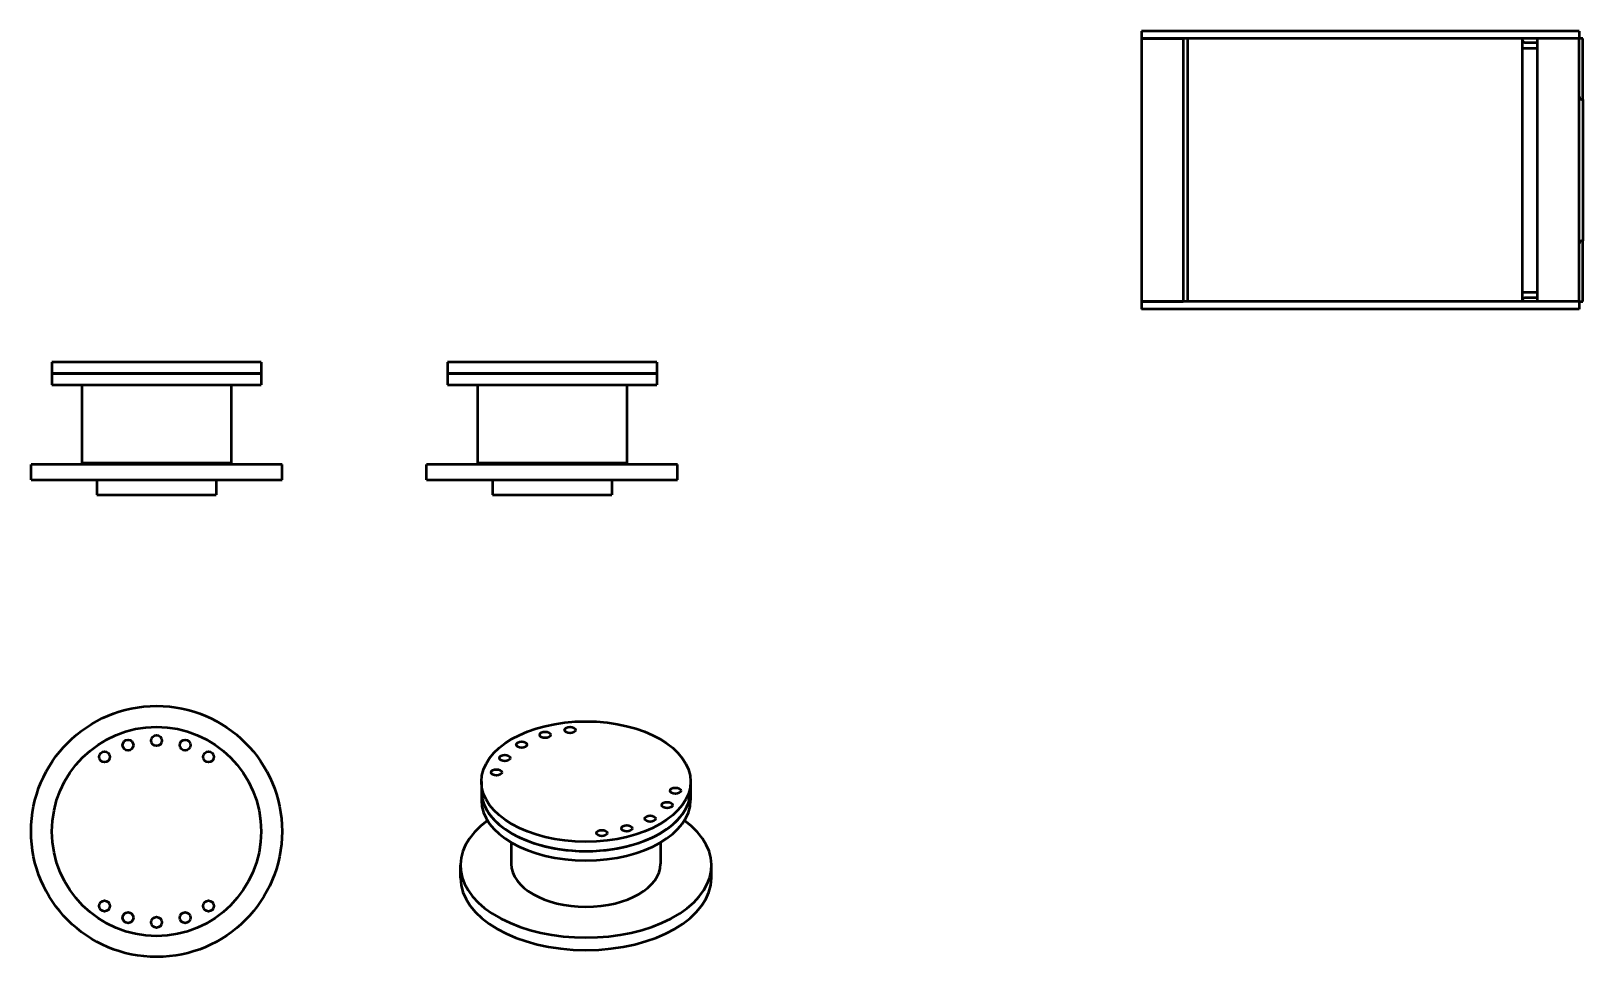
# Model space of a CAD drawing. Header units: millimetres. Extents: x 1375 to 13155, y 226 to 13887.
# Drawn here: x 4749 to 7346, y 1270 to 2819 of the extents above; entities that cross this region are included whole.
import ezdxf

# ---------------------------------------------------------------- set-up
doc = ezdxf.new("R2010")
doc.units = ezdxf.units.MM
doc.layers.add('Visible (ISO)', color=7, linetype='Continuous', lineweight=50)

msp = doc.modelspace()

# ---------------------------------------------------------------- linework, layer by layer
at = {"layer": 'Visible (ISO)'}
for p, q in [((6607.2, 2818.6), (6607.2, 2805.9)), ((7339.2, 2818.6), (6607.2, 2818.6)), ((7339.2, 2805.9), (6607.2, 2805.9)), ((6607.2, 2805.9), (6607.2, 2365.9)), ((6607.2, 2805.9), (6676.8, 2805.9)), ((6676.8, 2805.9), (6676.8, 2365.9)), ((6684.6, 2365.9), (6684.6, 2805.9)), ((7244, 2805.9), (7244, 2804.1)), ((7339.2, 2805.9), (7269.7, 2805.9)), ((7269.7, 2365.9), (7269.7, 2805.9)), ((7339.2, 2818.6), (7339.2, 2805.9)), ((7339.2, 2365.9), (7339.2, 2805.9)), ((7345.6, 2805.9), (7339.2, 2805.9)), ((7345.6, 2704.3), (7345.6, 2805.9)), ((7244, 2804.1), (7244, 2789.9)), ((7244, 2789.9), (7269.7, 2789.9)), ((7244, 2789.9), (7244, 2381.9)), ((7248.6, 2799.5), (7269.7, 2799.5)), ((7343.8, 2704.3), (7339.2, 2704.3)), ((7343.8, 2704.3), (7345.6, 2704.3)), ((7345.6, 2704.3), (7345.6, 2467.5)), ((7339.2, 2467.5), (7345.6, 2467.5)), ((7345.6, 2467.5), (7343.8, 2467.5)), ((7345.6, 2365.9), (7345.6, 2467.5)), ((6607.2, 2365.9), (6607.2, 2353.2)), ((7339.2, 2365.9), (6607.2, 2365.9)), ((6607.2, 2365.9), (6676.8, 2365.9)), ((7244, 2381.9), (7244, 2367.7)), ((7244, 2381.9), (7269.7, 2381.9)), ((7244, 2367.7), (7244, 2365.9)), ((7269.7, 2372.2), (7248.6, 2372.2)), ((7339.2, 2365.9), (7269.7, 2365.9)), ((7339.2, 2365.9), (7339.2, 2353.2)), ((7339.2, 2365.9), (7345.6, 2365.9)), ((7339.2, 2353.2), (6607.2, 2353.2)), ((5134.1, 2264.6), (4784.1, 2264.6)), ((4784.1, 2264.6), (4784.1, 2245.6)), ((5134.1, 2264.6), (5134.1, 2245.6)), ((5795.9, 2264.6), (5445.9, 2264.6)), ((5445.9, 2264.6), (5445.9, 2245.6)), ((5795.9, 2264.6), (5795.9, 2245.6)), ((4784.1, 2245.6), (5134.1, 2245.6)), ((5134.1, 2245.6), (4784.1, 2245.6)), ((4784.1, 2245.6), (4784.1, 2226.5)), ((5134.1, 2245.6), (5134.1, 2226.5)), ((5445.9, 2245.6), (5795.9, 2245.6)), ((5795.9, 2245.6), (5445.9, 2245.6)), ((5445.9, 2245.6), (5445.9, 2226.5)), ((5795.9, 2245.6), (5795.9, 2226.5)), ((4784.1, 2226.5), (5134.1, 2226.5)), ((4834.1, 2226.5), (4834.1, 2096.5)), ((5084.1, 2226.5), (5084.1, 2096.5)), ((5445.9, 2226.5), (5795.9, 2226.5)), ((5495.9, 2226.5), (5495.9, 2096.5)), ((5745.9, 2226.5), (5745.9, 2096.5)), ((5169.1, 2093.3), (4749.1, 2093.3)), ((4749.1, 2067.9), (4749.1, 2093.3)), ((4834.1, 2096.5), (5084.1, 2096.5)), ((4869.1, 2096.5), (4869.1, 2093.3)), ((5049.1, 2096.5), (5049.1, 2093.3)), ((5169.1, 2067.9), (5169.1, 2093.3)), ((5830.9, 2093.3), (5410.9, 2093.3)), ((5410.9, 2067.9), (5410.9, 2093.3)), ((5495.9, 2096.5), (5745.9, 2096.5)), ((5530.9, 2096.5), (5530.9, 2093.3)), ((5710.9, 2096.5), (5710.9, 2093.3)), ((5830.9, 2067.9), (5830.9, 2093.3)), ((4749.1, 2067.9), (5169.1, 2067.9)), ((4859.1, 2067.9), (4859.1, 2042.9)), ((5059.1, 2067.9), (5059.1, 2042.9)), ((5410.9, 2067.9), (5830.9, 2067.9)), ((5520.9, 2067.9), (5520.9, 2042.9)), ((5720.9, 2067.9), (5720.9, 2042.9)), ((4859.1, 2042.9), (5059.1, 2042.9)), ((5520.9, 2042.9), (5720.9, 2042.9)), ((5502.5, 1563), (5502.5, 1547.4)), ((5852.5, 1563), (5852.5, 1547.4)), ((5502.5, 1547.4), (5502.5, 1531.8)), ((5852.5, 1547.4), (5852.5, 1531.8)), ((5552.5, 1461.3), (5552.5, 1425.5)), ((5802.5, 1461.3), (5802.5, 1425.5)), ((5467.5, 1402.1), (5467.5, 1422.9)), ((5887.5, 1402.1), (5887.5, 1422.9))]:
    msp.add_line(p, q, dxfattribs=at)
for centre, radius in [((4959.1, 1479.6), 210), ((4959.1, 1479.6), 175), ((4959.1, 1631.6), 9), ((4872.1, 1604.3), 9), ((4911.4, 1624), 9), ((5006.9, 1624), 9), ((5046.1, 1604.3), 9), ((4872.1, 1354.9), 9), ((5046.1, 1354.9), 9), ((4911.4, 1335.3), 9), ((4959.1, 1327.6), 9), ((5006.9, 1335.3), 9)]:
    msp.add_circle(centre, radius, dxfattribs=at)
for centre, start, end in [((7248.6, 2804.1), 180, 270), ((7343.8, 2708.9), 180, 270), ((7343.8, 2462.9), 90, 180), ((7248.6, 2367.7), 90, 180)]:
    msp.add_arc(centre, 4.57, start, end, dxfattribs=at)
for centre, major_axis in [((5677.5, 1563), (175, 0)), ((5609.2, 1641.2), (9, 0)), ((5650.9, 1649.2), (9, 0)), ((5570, 1624.9), (9, 0)), ((5541.7, 1602.3), (9, 0)), ((5527.8, 1578.3), (9, 0)), ((5827.2, 1547.6), (9, 0)), ((5785, 1501.1), (9, 0)), ((5813.3, 1523.6), (9, 0)), ((5704.1, 1476.8), (9, 0)), ((5745.8, 1484.7), (9, 0))]:
    msp.add_ellipse(centre, major_axis=major_axis, ratio=0.575862, dxfattribs=at)
for centre, major_axis, start_param, end_param in [((5677.5, 1547.4), (175, 0), 3.141593, 6.283185), ((5677.5, 1547.4), (-175, 0), 0, 3.141593), ((5677.5, 1531.8), (175, 0), 3.141593, 6.283185), ((5677.5, 1422.9), (-210, 0), 5.614428, 10.093535), ((5677.5, 1402.1), (210, 0), 3.141593, 6.283185), ((5677.5, 1425.5), (125, 0), 3.141593, 6.283185)]:
    msp.add_ellipse(centre, major_axis=major_axis, ratio=0.575862, start_param=start_param, end_param=end_param, dxfattribs=at)

doc.saveas('drawing.dxf')
